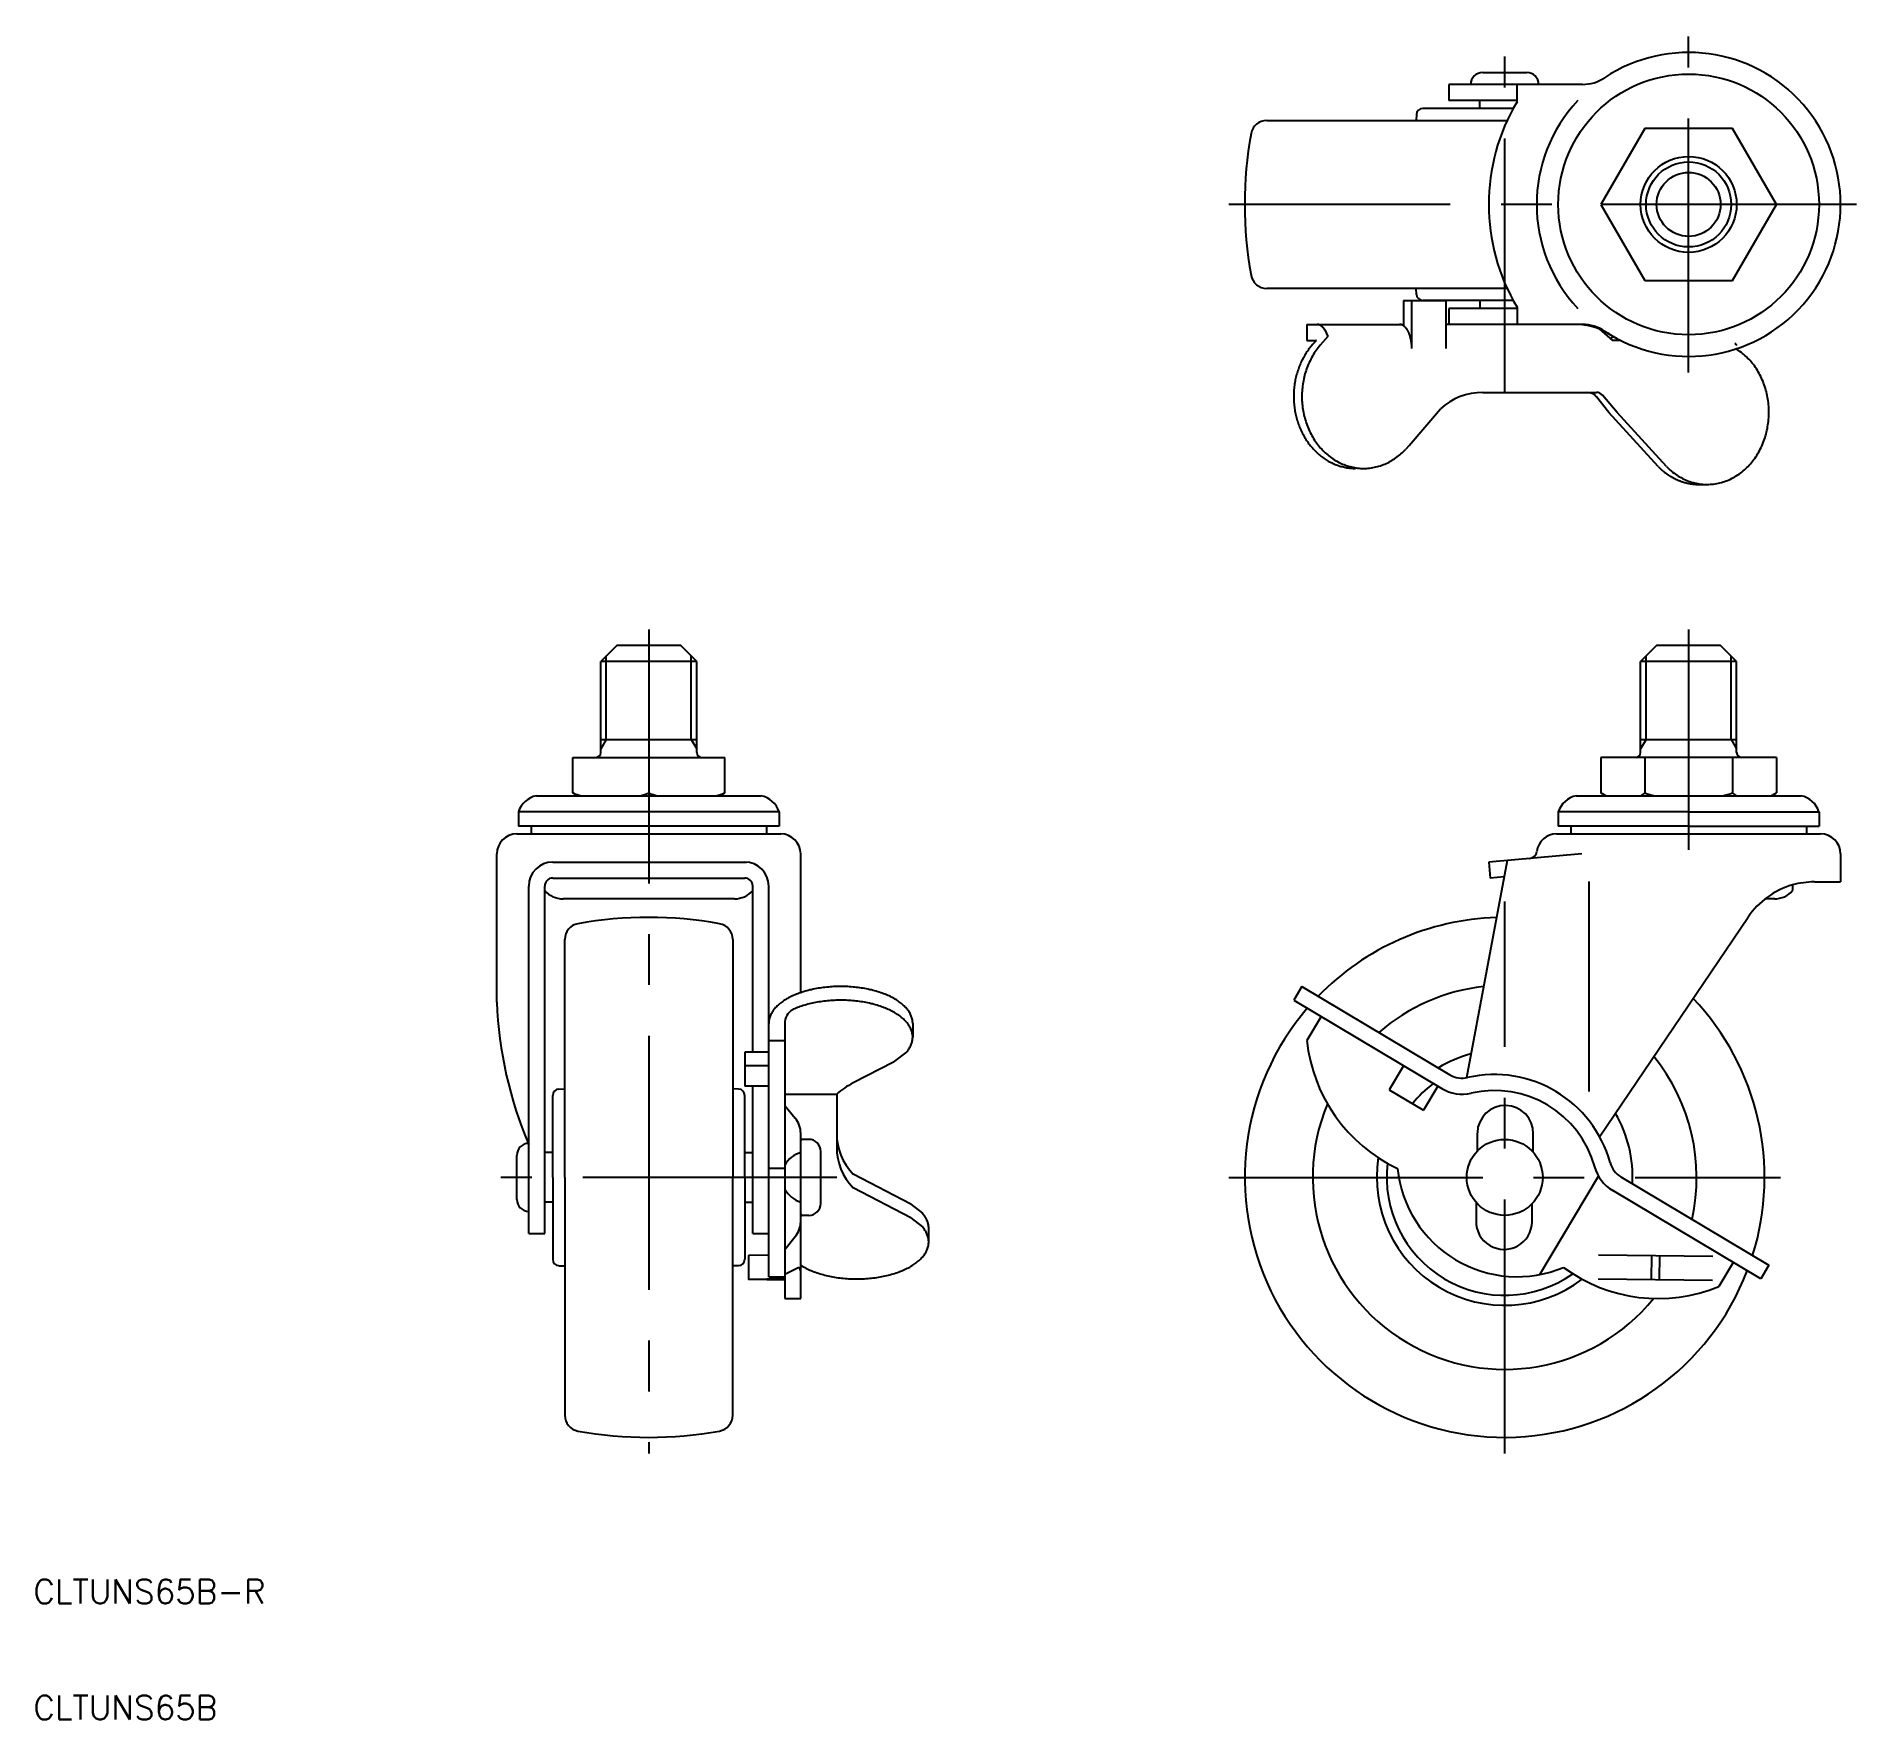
# Model space of a CAD drawing. Extents: x -184 to 44, y -68 to 143.
import ezdxf

# ---------------------------------------------------------------- set-up
doc = ezdxf.new("R2010")
doc.units = 0
doc.linetypes.add('CENTER', pattern=[50.8, 31.75, -6.35, 6.35, -6.35])
doc.layers.get('0').update_dxf_attribs({"linetype": 'CONTINUOUS'})
doc.layers.add('CENTER', color=1, linetype='CONTINUOUS')
doc.styles.get("Standard").update_dxf_attribs({"font": 'txt.shx', "height": 3, "bigfont": 'bigfont.shx'})

msp = doc.modelspace()

# ---------------------------------------------------------------- linework, layer by layer
at = {"color": 7, "linetype": 'CONTINUOUS'}
for p, q in [((9.73, 136.62), (-7, 136.62)), ((-7, 136.62), (-7, 134.62)), ((-2.75, 138.12), (2.75, 138.12)), ((1.54, 134.45), (1.54, 136.62)), ((1.54, 134.62), (-7, 134.62)), ((-3.1, 133.62), (-3.1, 134.62)), ((-29.74, 132.12), (0.31, 132.12)), ((-11.04, 132.86), (-11.08, 132.12)), ((1.07, 133.62), (-10.24, 133.62)), ((17.52, 131.12), (12.03, 121.62)), ((28.48, 131.12), (17.52, 131.12)), ((33.97, 121.62), (28.48, 131.12)), ((12.03, 121.62), (17.52, 112.12)), ((28.48, 112.12), (33.97, 121.62)), ((17.52, 112.12), (28.48, 112.12)), ((0.31, 111.12), (-29.74, 111.12)), ((-12.64, 109.62), (-7.32, 109.62)), ((-12.64, 109.62), (-12.64, 106.45)), ((-11.62, 103.62), (-11.62, 109.62)), ((-11.04, 110.38), (-11.08, 111.12)), ((1.07, 109.62), (-10.24, 109.62)), ((-7.32, 103.62), (-7.32, 109.62)), ((-3.1, 109.62), (-3.1, 108.62)), ((1.54, 108.62), (-7, 108.62)), ((-7, 108.62), (-7, 106.62)), ((1.54, 108.79), (1.54, 106.62)), ((-24.74, 106.62), (-12.64, 106.62)), ((-24.74, 106.62), (-24.74, 104.62)), ((-24.74, 106.62), (-24.74, 104.62)), ((-22.12, 105.11), (-23.07, 104.02)), ((-22.43, 105.85), (-22.12, 105.11)), ((8.86, 106.62), (-7.32, 106.62)), ((9.73, 106.62), (-7, 106.62)), ((11.82, 106.06), (13.47, 104.62)), ((-24.74, 104.62), (-23.51, 104.62)), ((-24.74, 104.62), (-23.51, 104.62)), ((14.51, 104.62), (13.47, 104.62)), ((-2.72, 98.12), (11.47, 98.12)), ((-11.96, 91.5), (-8.04, 96.07)), ((13.03, 95.62), (11.46, 97.57)), ((14.05, 95.62), (12.23, 97.77)), ((19.21, 88.84), (13.03, 95.62)), ((20.23, 88.84), (14.05, 95.62)), ((-11.96, 91.5), (-12.38, 91.02)), ((19.21, 88.84), (19.66, 88.42)), ((20.23, 88.84), (20.68, 88.42)), ((24.29, 86.62), (25.31, 86.62)), ((-111.02, 66.5), (-113.02, 64.5)), ((-103.02, 66.5), (-111.02, 66.5)), ((-101.02, 64.5), (-103.02, 66.5)), ((19, 66.5), (17, 64.5)), ((27, 66.5), (19, 66.5)), ((29, 64.5), (27, 66.5)), ((-113.02, 53.1), (-113.02, 64.5)), ((-101.02, 64.5), (-113.02, 64.5)), ((-101.02, 53.1), (-101.02, 64.5)), ((29, 64.5), (17, 64.5)), ((17, 53.1), (17, 64.5)), ((29, 53.1), (29, 64.5)), ((-113.02, 54.74), (-101.02, 54.74)), ((17, 54.74), (29, 54.74)), ((-116.52, 52.5), (-97.52, 52.5)), ((-116.52, 48.05), (-116.52, 52.5)), ((-107.02, 52.5), (-107.02, 48.05)), ((-97.52, 48.05), (-97.52, 52.5)), ((33.97, 52.5), (12.03, 52.5)), ((12.03, 52.5), (12.03, 48.05)), ((17.52, 52.5), (17.52, 48.05)), ((28.48, 52.5), (28.48, 48.05)), ((33.97, 52.5), (33.97, 48.05)), ((-115.92, 47.7), (-116.52, 48.05)), ((-98.12, 47.7), (-97.52, 48.05)), ((12.63, 47.7), (12.03, 48.05)), ((33.37, 47.7), (33.97, 48.05)), ((-90.72, 45.7), (-123.32, 45.7)), ((-123.32, 45.7), (-123.32, 43.9)), ((-121.07, 47.7), (-92.97, 47.7)), ((-90.72, 45.7), (-90.72, 43.9)), ((23, 45.7), (6.7, 45.7)), ((6.7, 45.7), (6.7, 43.9)), ((8.95, 47.7), (23, 47.7)), ((23, 47.7), (37.05, 47.7)), ((23, 45.7), (39.3, 45.7)), ((39.3, 45.7), (39.3, 43.9)), ((-90.72, 43.9), (-123.32, 43.9)), ((-121.74, 43.9), (-121.74, 42.93)), ((-92.3, 43.9), (-92.3, 42.93)), ((23, 43.9), (6.7, 43.9)), ((8.28, 43.9), (8.28, 42.93)), ((23, 43.9), (39.3, 43.9)), ((37.72, 43.9), (37.72, 42.93)), ((-123.53, 42.93), (-90.52, 42.93)), ((6.49, 42.93), (23, 42.93)), ((23, 42.93), (39.5, 42.93)), ((-126.02, 21.91), (-126.02, 40.43)), ((-119.02, 39.41), (-94.81, 39.41)), ((-88.02, 23.08), (-88.02, 40.43)), ((0.31, 39.61), (-4.79, 12.44)), ((9.63, 40.43), (-2, 39.41)), ((-2, 39.41), (-1.83, 37.42)), ((42, 40.43), (42, 36.93)), ((42, 40.04), (42, 36.93)), ((-120.02, -7), (-120.02, 36.42)), ((-119.02, 37.42), (-95.02, 37.42)), ((-94.02, 15.66), (-94.02, 36.42)), ((-0.05, 37.57), (-1.83, 37.42)), ((10.54, 36.98), (10.54, 10.72)), ((36, 36.56), (36, 35.86)), ((38.72, 36.93), (42, 36.93)), ((-122.02, -7), (-122.02, 36.41)), ((-96.3, 34.81), (-117.74, 34.81)), ((-92.02, -7), (-92.02, 36.41)), ((33.72, 34.81), (32.55, 34.81)), ((-92.02, -12.42), (-92.02, 34)), ((11.87, 5.06), (30.44, 32.53)), ((-117.52, 0), (-117.52, 29.74)), ((-96.52, 29.74), (-96.52, 0)), ((-25.36, 23.86), (-26.38, 22.14)), ((-25.36, 23.86), (-6.85, 12.82)), ((-26.38, 22.14), (-7.87, 11.1)), ((-90.02, 19.23), (-90.02, -15.15)), ((-74.02, 19.25), (-74.02, 17.53)), ((-22.95, 20.09), (-24.74, 17.09)), ((-92.02, 17.09), (-90.02, 17.09)), ((-92.02, 15.66), (-95.02, 15.66)), ((-95.02, 15.66), (-95.02, 11.38)), ((-92.02, 13.95), (-95.02, 13.95)), ((-76.42, 14.4), (-81.47, 11.81)), ((-76.42, 14.4), (-74.89, 15.55)), ((-12.64, 13.95), (-14.43, 10.94)), ((-92.02, 11.38), (-95.02, 11.38)), ((-94.02, -7), (-94.02, 11.38)), ((-8.35, 11.38), (-10.14, 8.38)), ((-119.02, 0), (-119.02, 10.24)), ((-118.26, 11.04), (-117.52, 11.08)), ((-95.78, 11.04), (-96.52, 11.08)), ((-95.02, 0), (-95.02, 10.24)), ((-90.02, 10.4), (-83.52, 10.4)), ((-83.52, 10.4), (-83.52, 3.78)), ((-14.43, 10.94), (-10.14, 8.38)), ((-90.02, 9), (-88.71, 7.41)), ((-88.02, -5.5), (-88.02, 5.5)), ((-87.02, 4.75), (-87.82, 4.75)), ((-3.42, 5.55), (-3.45, 3.26)), ((3.55, 3.16), (3.58, 5.45)), ((-123.52, -2.75), (-123.52, 2.75)), ((-119.02, 3.1), (-120.02, 3.1)), ((-95.02, 3.1), (-94.02, 3.1)), ((-85.52, -3.25), (-85.52, 3.25)), ((-119.02, 0), (-119.02, -10.24)), ((-117.52, 0), (-117.52, -29.74)), ((-96.52, -29.74), (-96.52, 0)), ((-95.02, 0), (-95.02, -10.24)), ((-90.02, 1.11), (-92.02, 1.11)), ((-74.24, -3.34), (-81.47, 0.4)), ((4.4, -12.15), (11.73, 0.15)), ((14.53, 0.06), (33.04, -10.98)), ((-74.24, -5.05), (-81.47, -1.32)), ((32.02, -12.7), (13.51, -1.66)), ((-119.02, -3.1), (-120.02, -3.1)), ((-95.02, -3.1), (-94.02, -3.1)), ((-74.24, -3.34), (-72.8, -4.49)), ((-3.55, -3.16), (-3.58, -5.45)), ((3.42, -5.55), (3.45, -3.26)), ((-88.02, -15.15), (-88.02, -5.5)), ((-87.02, -4.75), (-87.82, -4.75)), ((-74.24, -5.05), (-72.8, -6.2)), ((-72.02, -8.08), (-72.02, -6.37)), ((-122.02, -7), (-120.02, -7)), ((-94.02, -7), (-92.02, -7)), ((-90.02, -9), (-88.71, -7.41)), ((-118.26, -11.04), (-117.52, -11.08)), ((-95.78, -11.04), (-96.52, -11.08)), ((-94.52, -12.77), (-94.52, -9.77)), ((-92.02, -9.72), (-94.51, -9.76)), ((-88.25, -11.26), (-90.02, -12.15)), ((11.71, -9.67), (26.02, -9.87)), ((18.36, -9.76), (18.32, -12.76)), ((19.36, -9.78), (19.32, -12.78)), ((28.58, -10.65), (26.79, -13.65)), ((33.04, -10.98), (32.02, -12.7)), ((-90.02, -12.69), (-94.51, -12.76)), ((-90.02, -12.85), (-94.51, -12.78)), ((-90.02, -12.71), (-93.02, -12.76)), ((-93.02, -12.76), (-93.02, -12.78)), ((-90.02, -12.83), (-93.02, -12.78)), ((-92.02, -12.42), (-90.02, -12.42)), ((11.67, -12.67), (25.97, -12.87)), ((-90.02, -15.15), (-88.02, -15.15))]:
    msp.add_line(p, q, dxfattribs=at)
at = {"color": 3, "linetype": 'CONTINUOUS'}
for p, q in [((-112.34, 54.74), (-112.34, 65.18)), ((-101.7, 54.74), (-101.7, 65.18)), ((17.68, 54.74), (17.68, 65.18)), ((28.32, 54.74), (28.32, 65.18)), ((-112.34, 54.74), (-113.02, 53.57)), ((-101.7, 54.74), (-101.02, 53.57)), ((17.68, 54.74), (17, 53.57)), ((28.32, 54.74), (29, 53.57))]:
    msp.add_line(p, q, dxfattribs=at)
at = {"color": 7, "linetype": 'CONTINUOUS'}
for points in [[(-22.43, 105.85, 0), (-22.44, 105.86, 0), (-22.44, 105.87, 0), (-22.45, 105.89, 0), (-22.46, 105.9, 0), (-22.46, 105.91, 0), (-22.47, 105.92, 0), (-22.48, 105.93, 0), (-22.48, 105.94, 0), (-22.49, 105.95, 0), (-22.5, 105.96, 0), (-22.5, 105.97, 0), (-22.51, 105.98, 0), (-22.52, 106, 0), (-22.52, 106.01, 0), (-22.53, 106.02, 0), (-22.54, 106.03, 0), (-22.55, 106.04, 0), (-22.55, 106.05, 0), (-22.56, 106.06, 0), (-22.57, 106.07, 0), (-22.57, 106.08, 0), (-22.58, 106.09, 0), (-22.59, 106.1, 0), (-22.6, 106.11, 0), (-22.6, 106.12, 0), (-22.61, 106.13, 0), (-22.62, 106.13, 0), (-22.63, 106.14, 0), (-22.63, 106.15, 0), (-22.64, 106.16, 0), (-22.65, 106.17, 0), (-22.66, 106.18, 0), (-22.66, 106.19, 0), (-22.67, 106.2, 0), (-22.68, 106.21, 0), (-22.69, 106.22, 0), (-22.69, 106.22, 0), (-22.7, 106.23, 0), (-22.71, 106.24, 0), (-22.72, 106.25, 0), (-22.72, 106.26, 0), (-22.73, 106.27, 0), (-22.74, 106.27, 0), (-22.75, 106.28, 0), (-22.75, 106.29, 0), (-22.76, 106.3, 0), (-22.77, 106.31, 0), (-22.78, 106.31, 0), (-22.79, 106.32, 0), (-22.79, 106.33, 0), (-22.8, 106.34, 0), (-22.81, 106.34, 0), (-22.82, 106.35, 0), (-22.83, 106.36, 0), (-22.83, 106.36, 0), (-22.84, 106.37, 0), (-22.85, 106.38, 0), (-22.86, 106.38, 0), (-22.87, 106.39, 0), (-22.87, 106.4, 0), (-22.88, 106.4, 0), (-22.89, 106.41, 0), (-22.9, 106.42, 0), (-22.91, 106.42, 0), (-22.92, 106.43, 0), (-22.92, 106.44, 0), (-22.93, 106.44, 0), (-22.94, 106.45, 0), (-22.95, 106.45, 0), (-22.96, 106.46, 0), (-22.97, 106.46, 0), (-22.97, 106.47, 0), (-22.98, 106.48, 0), (-22.99, 106.48, 0), (-23, 106.49, 0), (-23.01, 106.49, 0), (-23.02, 106.5, 0), (-23.02, 106.5, 0), (-23.03, 106.51, 0), (-23.04, 106.51, 0), (-23.05, 106.51, 0), (-23.06, 106.52, 0), (-23.07, 106.52, 0), (-23.08, 106.53, 0), (-23.08, 106.53, 0), (-23.09, 106.54, 0), (-23.1, 106.54, 0), (-23.11, 106.54, 0), (-23.12, 106.55, 0), (-23.13, 106.55, 0), (-23.13, 106.56, 0), (-23.14, 106.56, 0), (-23.15, 106.56, 0), (-23.16, 106.57, 0), (-23.17, 106.57, 0), (-23.18, 106.57, 0), (-23.19, 106.58, 0), (-23.2, 106.58, 0), (-23.2, 106.58, 0), (-23.21, 106.58, 0), (-23.22, 106.59, 0), (-23.23, 106.59, 0), (-23.24, 106.59, 0), (-23.25, 106.59, 0), (-23.26, 106.6, 0), (-23.27, 106.6, 0), (-23.27, 106.6, 0), (-23.28, 106.6, 0), (-23.29, 106.61, 0), (-23.3, 106.61, 0), (-23.31, 106.61, 0), (-23.32, 106.61, 0), (-23.33, 106.61, 0), (-23.34, 106.61, 0), (-23.34, 106.61, 0), (-23.35, 106.62, 0), (-23.36, 106.62, 0), (-23.37, 106.62, 0), (-23.38, 106.62, 0), (-23.39, 106.62, 0), (-23.4, 106.62, 0), (-23.41, 106.62, 0), (-23.41, 106.62, 0), (-23.42, 106.62, 0), (-23.43, 106.62, 0), (-23.44, 106.62, 0), (-23.45, 106.62, 0), (-23.46, 106.62, 0)], [(-11.62, 103.62, 0), (-11.62, 103.66, 0), (-11.62, 103.7, 0), (-11.62, 103.73, 0), (-11.62, 103.77, 0), (-11.62, 103.81, 0), (-11.62, 103.84, 0), (-11.62, 103.88, 0), (-11.62, 103.92, 0), (-11.63, 103.95, 0), (-11.63, 103.99, 0), (-11.63, 104.03, 0), (-11.63, 104.06, 0), (-11.64, 104.1, 0), (-11.64, 104.14, 0), (-11.64, 104.17, 0), (-11.65, 104.21, 0), (-11.65, 104.24, 0), (-11.65, 104.28, 0), (-11.66, 104.32, 0), (-11.66, 104.35, 0), (-11.67, 104.39, 0), (-11.67, 104.42, 0), (-11.68, 104.46, 0), (-11.68, 104.49, 0), (-11.69, 104.53, 0), (-11.69, 104.56, 0), (-11.7, 104.6, 0), (-11.71, 104.63, 0), (-11.71, 104.67, 0), (-11.72, 104.7, 0), (-11.73, 104.74, 0), (-11.73, 104.77, 0), (-11.74, 104.8, 0), (-11.75, 104.84, 0), (-11.76, 104.87, 0), (-11.76, 104.91, 0), (-11.77, 104.94, 0), (-11.78, 104.97, 0), (-11.79, 105, 0), (-11.8, 105.04, 0), (-11.81, 105.07, 0), (-11.82, 105.1, 0), (-11.82, 105.13, 0), (-11.83, 105.17, 0), (-11.84, 105.2, 0), (-11.85, 105.23, 0), (-11.86, 105.26, 0), (-11.87, 105.29, 0), (-11.89, 105.32, 0), (-11.9, 105.35, 0), (-11.91, 105.38, 0), (-11.92, 105.41, 0), (-11.93, 105.44, 0), (-11.94, 105.47, 0), (-11.95, 105.5, 0), (-11.96, 105.53, 0), (-11.98, 105.55, 0), (-11.99, 105.58, 0), (-12, 105.61, 0), (-12.01, 105.64, 0), (-12.03, 105.66, 0), (-12.04, 105.69, 0), (-12.05, 105.72, 0), (-12.07, 105.74, 0), (-12.08, 105.77, 0), (-12.09, 105.8, 0), (-12.11, 105.82, 0), (-12.12, 105.85, 0), (-12.13, 105.87, 0), (-12.15, 105.89, 0), (-12.16, 105.92, 0), (-12.18, 105.94, 0), (-12.19, 105.97, 0), (-12.21, 105.99, 0), (-12.22, 106.01, 0), (-12.24, 106.03, 0), (-12.25, 106.05, 0), (-12.27, 106.08, 0), (-12.28, 106.1, 0), (-12.3, 106.12, 0), (-12.31, 106.14, 0), (-12.33, 106.16, 0), (-12.35, 106.18, 0), (-12.36, 106.2, 0), (-12.38, 106.21, 0), (-12.4, 106.23, 0), (-12.41, 106.25, 0), (-12.43, 106.27, 0), (-12.44, 106.29, 0), (-12.46, 106.3, 0), (-12.48, 106.32, 0), (-12.5, 106.33, 0), (-12.51, 106.35, 0), (-12.53, 106.37, 0), (-12.55, 106.38, 0), (-12.56, 106.39, 0), (-12.58, 106.41, 0), (-12.6, 106.42, 0), (-12.62, 106.43, 0), (-12.63, 106.45, 0), (-12.65, 106.46, 0), (-12.67, 106.47, 0), (-12.69, 106.48, 0), (-12.71, 106.49, 0), (-12.72, 106.5, 0), (-12.74, 106.51, 0), (-12.76, 106.52, 0), (-12.78, 106.53, 0), (-12.8, 106.54, 0), (-12.82, 106.55, 0), (-12.83, 106.56, 0), (-12.85, 106.57, 0), (-12.87, 106.57, 0), (-12.89, 106.58, 0), (-12.91, 106.58, 0), (-12.93, 106.59, 0), (-12.95, 106.6, 0), (-12.96, 106.6, 0), (-12.98, 106.6, 0), (-13, 106.61, 0), (-13.02, 106.61, 0), (-13.04, 106.61, 0), (-13.06, 106.62, 0), (-13.08, 106.62, 0), (-13.1, 106.62, 0), (-13.12, 106.62, 0), (-13.13, 106.62, 0), (-13.15, 106.62, 0)], [(-23.51, 104.62, 0), (-23.55, 104.59, 0), (-23.66, 104.47, 0), (-23.78, 104.36, 0), (-23.89, 104.24, 0), (-24.01, 104.11, 0), (-24.11, 103.99, 0), (-24.22, 103.86, 0), (-24.33, 103.73, 0), (-24.43, 103.6, 0), (-24.53, 103.47, 0), (-24.63, 103.33, 0), (-24.72, 103.19, 0), (-24.82, 103.05, 0), (-24.91, 102.91, 0), (-25, 102.76, 0), (-25.08, 102.61, 0), (-25.17, 102.46, 0), (-25.25, 102.31, 0), (-25.33, 102.16, 0), (-25.4, 102.01, 0), (-25.48, 101.85, 0), (-25.55, 101.69, 0), (-25.61, 101.53, 0), (-25.68, 101.37, 0), (-25.74, 101.21, 0), (-25.8, 101.04, 0), (-25.86, 100.88, 0), (-25.91, 100.71, 0), (-25.96, 100.54, 0), (-26.01, 100.37, 0), (-26.06, 100.2, 0), (-26.1, 100.03, 0), (-26.14, 99.86, 0), (-26.18, 99.69, 0), (-26.21, 99.51, 0), (-26.24, 99.34, 0), (-26.27, 99.16, 0), (-26.29, 98.99, 0), (-26.31, 98.81, 0), (-26.33, 98.63, 0), (-26.35, 98.46, 0), (-26.36, 98.28, 0), (-26.37, 98.1, 0), (-26.38, 97.92, 0), (-26.38, 97.74, 0), (-26.38, 97.57, 0), (-26.38, 97.39, 0), (-26.37, 97.21, 0), (-26.36, 97.03, 0), (-26.35, 96.85, 0), (-26.34, 96.68, 0), (-26.32, 96.5, 0), (-26.3, 96.32, 0), (-26.28, 96.15, 0), (-26.25, 95.97, 0), (-26.22, 95.8, 0), (-26.19, 95.62, 0), (-26.15, 95.45, 0), (-26.11, 95.28, 0), (-26.07, 95.11, 0), (-26.03, 94.93, 0), (-25.98, 94.76, 0), (-25.93, 94.6, 0), (-25.88, 94.43, 0), (-25.82, 94.26, 0), (-25.76, 94.1, 0), (-25.7, 93.94, 0), (-25.64, 93.77, 0), (-25.57, 93.61, 0), (-25.5, 93.45, 0), (-25.43, 93.3, 0), (-25.35, 93.14, 0), (-25.28, 92.99, 0), (-25.2, 92.84, 0), (-25.11, 92.69, 0), (-25.03, 92.54, 0), (-24.94, 92.39, 0), (-24.85, 92.25, 0), (-24.76, 92.11, 0), (-24.66, 91.97, 0), (-24.57, 91.83, 0), (-24.47, 91.69, 0), (-24.36, 91.56, 0), (-24.26, 91.43, 0), (-24.15, 91.3, 0), (-24.05, 91.18, 0), (-23.93, 91.05, 0), (-23.82, 90.93, 0), (-23.71, 90.81, 0), (-23.59, 90.7, 0), (-23.47, 90.59, 0), (-23.35, 90.48, 0), (-23.23, 90.37, 0), (-23.1, 90.27, 0), (-22.98, 90.17, 0), (-22.85, 90.07, 0), (-22.72, 89.97, 0), (-22.59, 89.88, 0), (-22.46, 89.79, 0), (-22.32, 89.7, 0), (-22.19, 89.62, 0), (-22.05, 89.54, 0), (-21.91, 89.46, 0), (-21.77, 89.39, 0), (-21.63, 89.32, 0), (-21.49, 89.25, 0), (-21.35, 89.19, 0), (-21.21, 89.13, 0), (-21.06, 89.07, 0), (-20.91, 89.02, 0), (-20.77, 88.97, 0), (-20.62, 88.92, 0), (-20.47, 88.88, 0), (-20.32, 88.84, 0), (-20.17, 88.8, 0), (-20.02, 88.77, 0), (-19.87, 88.74, 0), (-19.72, 88.71, 0), (-19.57, 88.69, 0), (-19.42, 88.67, 0), (-19.26, 88.65, 0), (-19.11, 88.64, 0), (-18.96, 88.63, 0), (-18.81, 88.62, 0), (-18.65, 88.62, 0)], [(-23.05, 104.04, 0), (-23.06, 104.02, 0), (-23.2, 103.86, 0), (-23.33, 103.7, 0), (-23.46, 103.53, 0), (-23.58, 103.36, 0), (-23.7, 103.19, 0), (-23.82, 103.01, 0), (-23.93, 102.83, 0), (-24.04, 102.65, 0), (-24.15, 102.46, 0), (-24.25, 102.27, 0), (-24.34, 102.08, 0), (-24.44, 101.88, 0), (-24.53, 101.68, 0), (-24.61, 101.48, 0), (-24.69, 101.28, 0), (-24.77, 101.07, 0), (-24.84, 100.86, 0), (-24.9, 100.65, 0), (-24.97, 100.44, 0), (-25.03, 100.23, 0), (-25.08, 100.01, 0), (-25.13, 99.8, 0), (-25.17, 99.58, 0), (-25.21, 99.36, 0), (-25.25, 99.14, 0), (-25.28, 98.92, 0), (-25.3, 98.7, 0), (-25.32, 98.48, 0), (-25.34, 98.25, 0), (-25.35, 98.03, 0), (-25.35, 97.81, 0), (-25.36, 97.58, 0), (-25.35, 97.36, 0), (-25.35, 97.13, 0), (-25.33, 96.91, 0), (-25.31, 96.69, 0), (-25.29, 96.47, 0), (-25.27, 96.24, 0), (-25.23, 96.02, 0), (-25.2, 95.8, 0), (-25.16, 95.59, 0), (-25.11, 95.37, 0), (-25.06, 95.15, 0), (-25, 94.94, 0), (-24.94, 94.72, 0), (-24.88, 94.51, 0), (-24.81, 94.3, 0), (-24.74, 94.1, 0), (-24.66, 93.89, 0), (-24.58, 93.69, 0), (-24.49, 93.49, 0), (-24.4, 93.29, 0), (-24.31, 93.1, 0), (-24.21, 92.91, 0), (-24.11, 92.72, 0), (-24, 92.53, 0), (-23.89, 92.35, 0), (-23.77, 92.17, 0), (-23.66, 91.99, 0), (-23.53, 91.82, 0), (-23.41, 91.65, 0), (-23.28, 91.48, 0), (-23.15, 91.32, 0), (-23.01, 91.16, 0), (-22.87, 91.01, 0), (-22.73, 90.86, 0), (-22.58, 90.71, 0), (-22.43, 90.57, 0), (-22.28, 90.44, 0), (-22.13, 90.3, 0), (-21.97, 90.18, 0), (-21.81, 90.05, 0), (-21.64, 89.93, 0), (-21.48, 89.82, 0), (-21.31, 89.71, 0), (-21.14, 89.61, 0), (-20.97, 89.51, 0), (-20.79, 89.41, 0), (-20.62, 89.32, 0), (-20.44, 89.24, 0), (-20.26, 89.16, 0), (-20.08, 89.09, 0), (-19.9, 89.02, 0), (-19.71, 88.96, 0), (-19.53, 88.9, 0), (-19.34, 88.85, 0), (-19.15, 88.8, 0), (-18.96, 88.76, 0), (-18.77, 88.72, 0), (-18.58, 88.69, 0), (-18.39, 88.67, 0), (-18.2, 88.65, 0), (-18.01, 88.63, 0), (-17.81, 88.63, 0), (-17.62, 88.62, 0), (-17.43, 88.63, 0), (-17.24, 88.63, 0), (-17.05, 88.65, 0), (-16.85, 88.67, 0), (-16.66, 88.69, 0), (-16.47, 88.72, 0), (-16.28, 88.76, 0), (-16.09, 88.8, 0), (-15.91, 88.85, 0), (-15.72, 88.9, 0), (-15.53, 88.96, 0), (-15.35, 89.02, 0), (-15.17, 89.09, 0), (-14.99, 89.16, 0), (-14.81, 89.24, 0), (-14.63, 89.33, 0), (-14.45, 89.42, 0), (-14.28, 89.51, 0), (-14.11, 89.61, 0), (-13.94, 89.72, 0), (-13.77, 89.83, 0), (-13.6, 89.94, 0), (-13.44, 90.06, 0), (-13.28, 90.18, 0), (-13.12, 90.31, 0), (-12.97, 90.44, 0), (-12.81, 90.58, 0), (-12.67, 90.72, 0), (-12.52, 90.87, 0), (-12.38, 91.02, 0)], [(20.68, 88.42, 0), (20.84, 88.28, 0), (21, 88.15, 0), (21.17, 88.02, 0), (21.34, 87.9, 0), (21.51, 87.78, 0), (21.69, 87.67, 0), (21.87, 87.57, 0), (22.05, 87.47, 0), (22.23, 87.37, 0), (22.41, 87.28, 0), (22.6, 87.2, 0), (22.78, 87.12, 0), (22.97, 87.04, 0), (23.16, 86.98, 0), (23.36, 86.92, 0), (23.55, 86.86, 0), (23.74, 86.81, 0), (23.94, 86.77, 0), (24.14, 86.73, 0), (24.33, 86.7, 0), (24.53, 86.67, 0), (24.73, 86.65, 0), (24.93, 86.63, 0), (25.13, 86.63, 0), (25.33, 86.62, 0), (25.53, 86.63, 0), (25.73, 86.64, 0), (25.93, 86.65, 0), (26.12, 86.67, 0), (26.32, 86.7, 0), (26.52, 86.73, 0), (26.72, 86.77, 0), (26.91, 86.82, 0), (27.11, 86.87, 0), (27.3, 86.93, 0), (27.49, 86.99, 0), (27.68, 87.06, 0), (27.87, 87.13, 0), (28.06, 87.21, 0), (28.24, 87.29, 0), (28.43, 87.39, 0), (28.61, 87.48, 0), (28.79, 87.58, 0), (28.96, 87.69, 0), (29.14, 87.8, 0), (29.31, 87.92, 0), (29.48, 88.04, 0), (29.65, 88.17, 0), (29.81, 88.3, 0), (29.97, 88.44, 0), (30.13, 88.58, 0), (30.28, 88.73, 0), (30.43, 88.88, 0), (30.58, 89.04, 0), (30.72, 89.2, 0), (30.86, 89.36, 0), (31, 89.53, 0), (31.13, 89.7, 0), (31.26, 89.88, 0), (31.39, 90.06, 0), (31.51, 90.25, 0), (31.63, 90.43, 0), (31.74, 90.62, 0), (31.85, 90.82, 0), (31.95, 91.02, 0), (32.05, 91.22, 0), (32.15, 91.42, 0), (32.24, 91.63, 0), (32.32, 91.84, 0), (32.41, 92.05, 0), (32.48, 92.26, 0), (32.55, 92.48, 0), (32.62, 92.7, 0), (32.68, 92.92, 0), (32.74, 93.14, 0), (32.79, 93.37, 0), (32.84, 93.59, 0), (32.88, 93.82, 0), (32.92, 94.05, 0), (32.95, 94.27, 0), (32.98, 94.5, 0), (33, 94.73, 0), (33.02, 94.97, 0), (33.03, 95.2, 0), (33.04, 95.43, 0), (33.04, 95.66, 0), (33.04, 95.89, 0), (33.03, 96.13, 0), (33.02, 96.36, 0), (33, 96.59, 0), (32.97, 96.82, 0), (32.94, 97.05, 0), (32.91, 97.28, 0), (32.87, 97.5, 0), (32.83, 97.73, 0), (32.78, 97.96, 0), (32.72, 98.18, 0), (32.66, 98.4, 0), (32.6, 98.62, 0), (32.53, 98.84, 0), (32.46, 99.05, 0), (32.38, 99.27, 0), (32.3, 99.48, 0), (32.21, 99.69, 0), (32.12, 99.89, 0), (32.02, 100.1, 0), (31.92, 100.3, 0), (31.81, 100.49, 0), (31.7, 100.69, 0), (31.59, 100.88, 0), (31.47, 101.06, 0), (31.35, 101.25, 0), (31.22, 101.43, 0), (31.09, 101.6, 0), (30.96, 101.77, 0), (30.82, 101.94, 0), (30.68, 102.1, 0), (30.53, 102.26, 0), (30.38, 102.42, 0), (30.23, 102.57, 0), (30.07, 102.71, 0), (29.92, 102.85, 0), (29.75, 102.99, 0), (29.59, 103.12, 0), (29.42, 103.24, 0), (29.25, 103.37, 0), (29.08, 103.48, 0), (28.9, 103.59, 0)], [(29, 104.01, 0), (29, 104.02, 0), (29, 104.02, 0), (28.99, 104.02, 0), (28.99, 104.02, 0), (28.99, 104.02, 0), (28.99, 104.03, 0), (28.99, 104.03, 0), (28.99, 104.03, 0), (28.99, 104.03, 0), (28.98, 104.03, 0), (28.98, 104.04, 0), (28.98, 104.04, 0), (28.98, 104.04, 0), (28.98, 104.04, 0), (28.98, 104.04, 0), (28.98, 104.05, 0), (28.97, 104.05, 0), (28.97, 104.05, 0), (28.97, 104.05, 0), (28.97, 104.05, 0), (28.97, 104.06, 0), (28.97, 104.06, 0), (28.97, 104.06, 0), (28.96, 104.06, 0), (28.96, 104.06, 0), (28.96, 104.07, 0), (28.96, 104.07, 0), (28.96, 104.07, 0), (28.96, 104.07, 0), (28.96, 104.07, 0), (28.95, 104.07, 0), (28.95, 104.08, 0), (28.95, 104.08, 0), (28.95, 104.08, 0), (28.95, 104.08, 0), (28.95, 104.08, 0), (28.95, 104.09, 0), (28.94, 104.09, 0), (28.94, 104.09, 0), (28.94, 104.09, 0), (28.94, 104.09, 0), (28.94, 104.1, 0), (28.94, 104.1, 0), (28.94, 104.1, 0), (28.93, 104.1, 0), (28.93, 104.1, 0), (28.93, 104.11, 0), (28.93, 104.11, 0), (28.93, 104.11, 0), (28.93, 104.11, 0), (28.93, 104.11, 0), (28.92, 104.11, 0), (28.92, 104.12, 0), (28.92, 104.12, 0), (28.92, 104.12, 0), (28.92, 104.12, 0), (28.92, 104.12, 0), (28.92, 104.13, 0), (28.91, 104.13, 0), (28.91, 104.13, 0), (28.91, 104.13, 0), (28.91, 104.13, 0), (28.91, 104.14, 0), (28.91, 104.14, 0), (28.91, 104.14, 0), (28.9, 104.14, 0), (28.9, 104.14, 0), (28.9, 104.14, 0), (28.9, 104.15, 0), (28.9, 104.15, 0), (28.9, 104.15, 0), (28.9, 104.15, 0), (28.89, 104.15, 0), (28.89, 104.16, 0), (28.89, 104.16, 0), (28.89, 104.16, 0), (28.89, 104.16, 0), (28.89, 104.16, 0), (28.89, 104.16, 0), (28.88, 104.17, 0), (28.88, 104.17, 0), (28.88, 104.17, 0), (28.88, 104.17, 0), (28.88, 104.17, 0), (28.88, 104.18, 0), (28.88, 104.18, 0), (28.87, 104.18, 0), (28.87, 104.18, 0), (28.87, 104.18, 0), (28.87, 104.18, 0), (28.87, 104.19, 0), (28.87, 104.19, 0), (28.87, 104.19, 0), (28.86, 104.19, 0), (28.86, 104.19, 0), (28.86, 104.19, 0), (28.86, 104.2, 0), (28.86, 104.2, 0), (28.86, 104.2, 0), (28.85, 104.2, 0), (28.85, 104.2, 0), (28.85, 104.2, 0), (28.85, 104.21, 0), (28.85, 104.21, 0), (28.85, 104.21, 0), (28.85, 104.21, 0), (28.84, 104.21, 0), (28.84, 104.21, 0), (28.84, 104.22, 0), (28.84, 104.22, 0), (28.84, 104.22, 0), (28.84, 104.22, 0), (28.84, 104.22, 0), (28.83, 104.23, 0), (28.83, 104.23, 0), (28.83, 104.23, 0), (28.83, 104.23, 0), (28.83, 104.23, 0), (28.83, 104.23, 0), (28.83, 104.24, 0), (28.82, 104.24, 0), (28.82, 104.24, 0), (28.82, 104.24, 0), (28.82, 104.24, 0), (28.82, 104.24, 0), (28.82, 104.24, 0), (28.81, 104.25, 0), (28.81, 104.25, 0)], [(19.66, 88.42, 0), (19.69, 88.39, 0), (19.72, 88.36, 0), (19.75, 88.34, 0), (19.78, 88.31, 0), (19.81, 88.29, 0), (19.84, 88.26, 0), (19.88, 88.23, 0), (19.91, 88.21, 0), (19.94, 88.18, 0), (19.97, 88.16, 0), (20, 88.13, 0), (20.04, 88.11, 0), (20.07, 88.08, 0), (20.1, 88.06, 0), (20.13, 88.03, 0), (20.17, 88.01, 0), (20.2, 87.98, 0), (20.23, 87.96, 0), (20.27, 87.94, 0), (20.3, 87.91, 0), (20.33, 87.89, 0), (20.37, 87.87, 0), (20.4, 87.84, 0), (20.43, 87.82, 0), (20.47, 87.8, 0), (20.5, 87.78, 0), (20.53, 87.76, 0), (20.57, 87.73, 0), (20.6, 87.71, 0), (20.64, 87.69, 0), (20.67, 87.67, 0), (20.7, 87.65, 0), (20.74, 87.63, 0), (20.77, 87.61, 0), (20.81, 87.59, 0), (20.84, 87.57, 0), (20.88, 87.55, 0), (20.91, 87.53, 0), (20.95, 87.51, 0), (20.98, 87.49, 0), (21.02, 87.47, 0), (21.05, 87.45, 0), (21.09, 87.43, 0), (21.12, 87.41, 0), (21.16, 87.39, 0), (21.19, 87.37, 0), (21.23, 87.36, 0), (21.27, 87.34, 0), (21.3, 87.32, 0), (21.34, 87.3, 0), (21.37, 87.29, 0), (21.41, 87.27, 0), (21.45, 87.25, 0), (21.48, 87.24, 0), (21.52, 87.22, 0), (21.55, 87.2, 0), (21.59, 87.19, 0), (21.63, 87.17, 0), (21.66, 87.16, 0), (21.7, 87.14, 0), (21.74, 87.13, 0), (21.77, 87.11, 0), (21.81, 87.1, 0), (21.85, 87.08, 0), (21.88, 87.07, 0), (21.92, 87.06, 0), (21.96, 87.04, 0), (21.99, 87.03, 0), (22.03, 87.01, 0), (22.07, 87, 0), (22.11, 86.99, 0), (22.14, 86.98, 0), (22.18, 86.96, 0), (22.22, 86.95, 0), (22.25, 86.94, 0), (22.29, 86.93, 0), (22.33, 86.92, 0), (22.37, 86.9, 0), (22.41, 86.89, 0), (22.44, 86.88, 0), (22.48, 86.87, 0), (22.52, 86.86, 0), (22.56, 86.85, 0), (22.59, 86.84, 0), (22.63, 86.83, 0), (22.67, 86.82, 0), (22.71, 86.81, 0), (22.75, 86.8, 0), (22.78, 86.79, 0), (22.82, 86.79, 0), (22.86, 86.78, 0), (22.9, 86.77, 0), (22.94, 86.76, 0), (22.97, 86.75, 0), (23.01, 86.75, 0), (23.05, 86.74, 0), (23.09, 86.73, 0), (23.13, 86.72, 0), (23.17, 86.72, 0), (23.2, 86.71, 0), (23.24, 86.71, 0), (23.28, 86.7, 0), (23.32, 86.69, 0), (23.36, 86.69, 0), (23.4, 86.68, 0), (23.44, 86.68, 0), (23.47, 86.67, 0), (23.51, 86.67, 0), (23.55, 86.66, 0), (23.59, 86.66, 0), (23.63, 86.66, 0), (23.67, 86.65, 0), (23.71, 86.65, 0), (23.74, 86.65, 0), (23.78, 86.64, 0), (23.82, 86.64, 0), (23.86, 86.64, 0), (23.9, 86.63, 0), (23.94, 86.63, 0), (23.98, 86.63, 0), (24.02, 86.63, 0), (24.05, 86.63, 0), (24.09, 86.63, 0), (24.13, 86.62, 0), (24.17, 86.62, 0), (24.21, 86.62, 0), (24.25, 86.62, 0), (24.29, 86.62, 0)], [(-74.02, 19.25, 0), (-74.02, 19.36, 0), (-74.03, 19.48, 0), (-74.04, 19.59, 0), (-74.06, 19.7, 0), (-74.09, 19.81, 0), (-74.12, 19.93, 0), (-74.15, 20.04, 0), (-74.19, 20.15, 0), (-74.24, 20.26, 0), (-74.29, 20.37, 0), (-74.35, 20.48, 0), (-74.41, 20.59, 0), (-74.47, 20.7, 0), (-74.55, 20.8, 0), (-74.62, 20.91, 0), (-74.7, 21.01, 0), (-74.79, 21.12, 0), (-74.88, 21.22, 0), (-74.98, 21.32, 0), (-75.08, 21.42, 0), (-75.19, 21.52, 0), (-75.3, 21.62, 0), (-75.42, 21.72, 0), (-75.54, 21.81, 0), (-75.66, 21.9, 0), (-75.79, 22, 0), (-75.92, 22.09, 0), (-76.06, 22.17, 0), (-76.2, 22.26, 0), (-76.35, 22.35, 0), (-76.5, 22.43, 0), (-76.66, 22.51, 0), (-76.81, 22.59, 0), (-76.98, 22.67, 0), (-77.14, 22.74, 0), (-77.31, 22.81, 0), (-77.48, 22.88, 0), (-77.66, 22.95, 0), (-77.84, 23.02, 0), (-78.02, 23.08, 0), (-78.2, 23.14, 0), (-78.39, 23.2, 0), (-78.58, 23.26, 0), (-78.78, 23.32, 0), (-78.97, 23.37, 0), (-79.17, 23.42, 0), (-79.37, 23.46, 0), (-79.57, 23.51, 0), (-79.78, 23.55, 0), (-79.99, 23.59, 0), (-80.2, 23.63, 0), (-80.41, 23.66, 0), (-80.62, 23.69, 0), (-80.83, 23.72, 0), (-81.05, 23.75, 0), (-81.26, 23.77, 0), (-81.48, 23.79, 0), (-81.7, 23.81, 0), (-81.92, 23.83, 0), (-82.14, 23.84, 0), (-82.36, 23.85, 0), (-82.58, 23.85, 0), (-82.8, 23.86, 0), (-83.02, 23.86, 0), (-83.24, 23.86, 0), (-83.46, 23.85, 0), (-83.68, 23.85, 0), (-83.9, 23.84, 0), (-84.12, 23.83, 0), (-84.34, 23.81, 0), (-84.56, 23.79, 0), (-84.77, 23.77, 0), (-84.99, 23.75, 0), (-85.21, 23.72, 0), (-85.42, 23.69, 0), (-85.63, 23.66, 0), (-85.84, 23.63, 0), (-86.05, 23.59, 0), (-86.26, 23.55, 0), (-86.46, 23.51, 0), (-86.67, 23.46, 0), (-86.87, 23.42, 0), (-87.07, 23.37, 0), (-87.26, 23.32, 0), (-87.46, 23.26, 0), (-87.65, 23.2, 0), (-87.83, 23.14, 0), (-88.02, 23.08, 0), (-88.2, 23.02, 0), (-88.38, 22.95, 0), (-88.56, 22.88, 0), (-88.73, 22.81, 0), (-88.9, 22.74, 0), (-89.06, 22.67, 0), (-89.22, 22.59, 0), (-89.38, 22.51, 0), (-89.54, 22.43, 0), (-89.69, 22.35, 0), (-89.83, 22.26, 0), (-89.98, 22.17, 0), (-90.11, 22.09, 0), (-90.25, 22, 0), (-90.38, 21.9, 0), (-90.5, 21.81, 0), (-90.62, 21.72, 0), (-90.74, 21.62, 0), (-90.85, 21.52, 0), (-90.96, 21.42, 0), (-91.06, 21.32, 0), (-91.16, 21.22, 0), (-91.25, 21.12, 0), (-91.33, 21.01, 0), (-91.42, 20.91, 0), (-91.49, 20.8, 0), (-91.56, 20.7, 0), (-91.63, 20.59, 0), (-91.69, 20.48, 0), (-91.75, 20.37, 0), (-91.8, 20.26, 0), (-91.85, 20.15, 0), (-91.89, 20.04, 0), (-91.92, 19.93, 0), (-91.95, 19.81, 0), (-91.98, 19.7, 0), (-91.99, 19.59, 0), (-92.01, 19.48, 0), (-92.02, 19.36, 0), (-92.02, 19.25, 0)], [(-74.89, 15.55, 0), (-74.8, 15.65, 0), (-74.72, 15.75, 0), (-74.63, 15.86, 0), (-74.56, 15.96, 0), (-74.49, 16.06, 0), (-74.42, 16.17, 0), (-74.36, 16.27, 0), (-74.3, 16.38, 0), (-74.25, 16.49, 0), (-74.21, 16.6, 0), (-74.17, 16.7, 0), (-74.13, 16.81, 0), (-74.1, 16.92, 0), (-74.07, 17.03, 0), (-74.05, 17.14, 0), (-74.04, 17.25, 0), (-74.03, 17.36, 0), (-74.02, 17.47, 0), (-74.02, 17.58, 0), (-74.02, 17.69, 0), (-74.03, 17.8, 0), (-74.05, 17.91, 0), (-74.07, 18.02, 0), (-74.1, 18.13, 0), (-74.13, 18.24, 0), (-74.16, 18.35, 0), (-74.2, 18.46, 0), (-74.25, 18.57, 0), (-74.3, 18.68, 0), (-74.36, 18.78, 0), (-74.42, 18.89, 0), (-74.48, 18.99, 0), (-74.55, 19.1, 0), (-74.63, 19.2, 0), (-74.71, 19.3, 0), (-74.8, 19.4, 0), (-74.89, 19.5, 0), (-74.98, 19.6, 0), (-75.08, 19.7, 0), (-75.18, 19.8, 0), (-75.29, 19.89, 0), (-75.4, 19.99, 0), (-75.52, 20.08, 0), (-75.64, 20.17, 0), (-75.77, 20.26, 0), (-75.9, 20.35, 0), (-76.03, 20.44, 0), (-76.17, 20.52, 0), (-76.31, 20.61, 0), (-76.46, 20.69, 0), (-76.61, 20.77, 0), (-76.76, 20.84, 0), (-76.91, 20.92, 0), (-77.07, 20.99, 0), (-77.24, 21.07, 0), (-77.41, 21.14, 0), (-77.58, 21.2, 0), (-77.75, 21.27, 0), (-77.92, 21.33, 0), (-78.1, 21.39, 0), (-78.29, 21.45, 0), (-78.47, 21.51, 0), (-78.66, 21.56, 0), (-78.85, 21.62, 0), (-79.04, 21.67, 0), (-79.23, 21.71, 0), (-79.43, 21.76, 0), (-79.63, 21.8, 0), (-79.83, 21.84, 0), (-80.03, 21.88, 0), (-80.24, 21.92, 0), (-80.44, 21.95, 0), (-80.65, 21.98, 0), (-80.86, 22.01, 0), (-81.07, 22.03, 0), (-81.28, 22.06, 0), (-81.49, 22.08, 0), (-81.7, 22.09, 0), (-81.92, 22.11, 0), (-82.13, 22.12, 0), (-82.35, 22.13, 0), (-82.56, 22.14, 0), (-82.78, 22.14, 0), (-82.99, 22.14, 0), (-83.21, 22.14, 0), (-83.42, 22.14, 0), (-83.64, 22.13, 0), (-83.85, 22.12, 0), (-84.07, 22.11, 0), (-84.28, 22.1, 0), (-84.49, 22.08, 0), (-84.71, 22.06, 0), (-84.92, 22.04, 0), (-85.13, 22.01, 0), (-85.34, 21.99, 0), (-85.54, 21.96, 0), (-85.75, 21.92, 0), (-85.95, 21.89, 0), (-86.16, 21.85, 0), (-86.36, 21.81, 0), (-86.56, 21.77, 0), (-86.75, 21.73, 0), (-86.95, 21.68, 0), (-87.14, 21.63, 0), (-87.33, 21.58, 0), (-87.52, 21.52, 0), (-87.71, 21.47, 0), (-87.89, 21.41, 0), (-88.07, 21.35, 0), (-88.25, 21.29, 0), (-88.42, 21.22, 0), (-88.59, 21.15, 0), (-88.76, 21.08, 0), (-88.92, 21.01, 0), (-89.02, 20.97, 0)], [(-72.02, -6.37, 0), (-72.02, -6.35, 0), (-72.02, -6.34, 0), (-72.02, -6.32, 0), (-72.02, -6.31, 0), (-72.02, -6.29, 0), (-72.02, -6.28, 0), (-72.02, -6.26, 0), (-72.02, -6.25, 0), (-72.02, -6.23, 0), (-72.02, -6.22, 0), (-72.02, -6.2, 0), (-72.03, -6.19, 0), (-72.03, -6.17, 0), (-72.03, -6.16, 0), (-72.03, -6.14, 0), (-72.03, -6.13, 0), (-72.03, -6.11, 0), (-72.03, -6.09, 0), (-72.04, -6.08, 0), (-72.04, -6.06, 0), (-72.04, -6.05, 0), (-72.04, -6.03, 0), (-72.04, -6.02, 0), (-72.05, -6, 0), (-72.05, -5.99, 0), (-72.05, -5.97, 0), (-72.05, -5.96, 0), (-72.06, -5.94, 0), (-72.06, -5.93, 0), (-72.06, -5.91, 0), (-72.07, -5.9, 0), (-72.07, -5.88, 0), (-72.07, -5.87, 0), (-72.08, -5.85, 0), (-72.08, -5.84, 0), (-72.08, -5.82, 0), (-72.09, -5.81, 0), (-72.09, -5.79, 0), (-72.09, -5.78, 0), (-72.1, -5.76, 0), (-72.1, -5.75, 0), (-72.1, -5.73, 0), (-72.11, -5.72, 0), (-72.11, -5.7, 0), (-72.12, -5.69, 0), (-72.12, -5.67, 0), (-72.13, -5.66, 0), (-72.13, -5.64, 0), (-72.14, -5.63, 0), (-72.14, -5.61, 0), (-72.14, -5.6, 0), (-72.15, -5.58, 0), (-72.15, -5.57, 0), (-72.16, -5.55, 0), (-72.17, -5.54, 0), (-72.17, -5.52, 0), (-72.18, -5.51, 0), (-72.18, -5.49, 0), (-72.19, -5.48, 0), (-72.19, -5.47, 0), (-72.2, -5.45, 0), (-72.2, -5.44, 0), (-72.21, -5.42, 0), (-72.22, -5.41, 0), (-72.22, -5.39, 0), (-72.23, -5.38, 0), (-72.24, -5.36, 0), (-72.24, -5.35, 0), (-72.25, -5.33, 0), (-72.26, -5.32, 0), (-72.26, -5.3, 0), (-72.27, -5.29, 0), (-72.28, -5.27, 0), (-72.28, -5.26, 0), (-72.29, -5.24, 0), (-72.3, -5.23, 0), (-72.3, -5.21, 0), (-72.31, -5.2, 0), (-72.32, -5.19, 0), (-72.33, -5.17, 0), (-72.34, -5.16, 0), (-72.34, -5.14, 0), (-72.35, -5.13, 0), (-72.36, -5.11, 0), (-72.37, -5.1, 0), (-72.38, -5.08, 0), (-72.38, -5.07, 0), (-72.39, -5.05, 0), (-72.4, -5.04, 0), (-72.41, -5.02, 0), (-72.42, -5.01, 0), (-72.43, -5, 0), (-72.44, -4.98, 0), (-72.44, -4.97, 0), (-72.45, -4.95, 0), (-72.46, -4.94, 0), (-72.47, -4.92, 0), (-72.48, -4.91, 0), (-72.49, -4.9, 0), (-72.5, -4.88, 0), (-72.51, -4.87, 0), (-72.52, -4.85, 0), (-72.53, -4.84, 0), (-72.54, -4.82, 0), (-72.55, -4.81, 0), (-72.56, -4.8, 0), (-72.57, -4.78, 0), (-72.58, -4.77, 0), (-72.59, -4.75, 0), (-72.6, -4.74, 0), (-72.61, -4.72, 0), (-72.62, -4.71, 0), (-72.63, -4.7, 0), (-72.64, -4.68, 0), (-72.65, -4.67, 0), (-72.66, -4.65, 0), (-72.67, -4.64, 0), (-72.69, -4.63, 0), (-72.7, -4.61, 0), (-72.71, -4.6, 0), (-72.72, -4.58, 0), (-72.73, -4.57, 0), (-72.74, -4.56, 0), (-72.75, -4.54, 0), (-72.77, -4.53, 0), (-72.78, -4.51, 0), (-72.79, -4.5, 0), (-72.8, -4.49, 0)], [(-88.02, -10.98, 0), (-87.96, -11.02, 0), (-87.82, -11.11, 0), (-87.67, -11.19, 0), (-87.52, -11.27, 0), (-87.36, -11.36, 0), (-87.2, -11.44, 0), (-87.04, -11.51, 0), (-86.87, -11.59, 0), (-86.7, -11.66, 0), (-86.53, -11.73, 0), (-86.35, -11.8, 0), (-86.17, -11.87, 0), (-85.98, -11.93, 0), (-85.79, -11.99, 0), (-85.6, -12.05, 0), (-85.41, -12.11, 0), (-85.22, -12.16, 0), (-85.02, -12.22, 0), (-84.82, -12.27, 0), (-84.61, -12.31, 0), (-84.41, -12.36, 0), (-84.2, -12.4, 0), (-83.99, -12.44, 0), (-83.78, -12.47, 0), (-83.57, -12.51, 0), (-83.35, -12.54, 0), (-83.14, -12.57, 0), (-82.92, -12.59, 0), (-82.7, -12.61, 0), (-82.48, -12.63, 0), (-82.26, -12.65, 0), (-82.04, -12.67, 0), (-81.82, -12.68, 0), (-81.6, -12.69, 0), (-81.37, -12.69, 0), (-81.15, -12.7, 0), (-80.93, -12.7, 0), (-80.7, -12.69, 0), (-80.48, -12.69, 0), (-80.26, -12.68, 0), (-80.04, -12.67, 0), (-79.82, -12.65, 0), (-79.6, -12.64, 0), (-79.38, -12.62, 0), (-79.16, -12.6, 0), (-78.94, -12.57, 0), (-78.72, -12.54, 0), (-78.51, -12.51, 0), (-78.3, -12.48, 0), (-78.09, -12.44, 0), (-77.88, -12.41, 0), (-77.67, -12.36, 0), (-77.46, -12.32, 0), (-77.26, -12.27, 0), (-77.06, -12.22, 0), (-76.86, -12.17, 0), (-76.66, -12.12, 0), (-76.47, -12.06, 0), (-76.28, -12, 0), (-76.09, -11.94, 0), (-75.9, -11.88, 0), (-75.72, -11.81, 0), (-75.54, -11.74, 0), (-75.37, -11.67, 0), (-75.2, -11.6, 0), (-75.03, -11.53, 0), (-74.87, -11.45, 0), (-74.7, -11.37, 0), (-74.55, -11.29, 0), (-74.39, -11.21, 0), (-74.25, -11.12, 0), (-74.1, -11.03, 0), (-73.96, -10.95, 0), (-73.82, -10.86, 0), (-73.69, -10.76, 0), (-73.57, -10.67, 0), (-73.44, -10.57, 0), (-73.33, -10.48, 0), (-73.21, -10.38, 0), (-73.1, -10.28, 0), (-73, -10.18, 0), (-72.9, -10.08, 0), (-72.81, -9.97, 0), (-72.72, -9.87, 0), (-72.64, -9.76, 0), (-72.56, -9.65, 0), (-72.48, -9.55, 0), (-72.42, -9.44, 0), (-72.35, -9.33, 0), (-72.3, -9.22, 0), (-72.24, -9.11, 0), (-72.2, -9, 0), (-72.16, -8.88, 0), (-72.12, -8.77, 0), (-72.09, -8.66, 0), (-72.06, -8.54, 0), (-72.04, -8.43, 0), (-72.03, -8.32, 0), (-72.02, -8.2, 0), (-72.02, -8.09, 0), (-72.02, -7.97, 0), (-72.03, -7.86, 0), (-72.04, -7.75, 0), (-72.06, -7.63, 0), (-72.09, -7.52, 0), (-72.12, -7.41, 0), (-72.15, -7.29, 0), (-72.19, -7.18, 0), (-72.24, -7.07, 0), (-72.29, -6.96, 0), (-72.35, -6.85, 0), (-72.41, -6.74, 0), (-72.48, -6.63, 0), (-72.55, -6.52, 0), (-72.63, -6.41, 0), (-72.71, -6.31, 0), (-72.8, -6.2, 0)]]:
    msp.add_polyline3d(points, dxfattribs=at)
for centre, radius in [((23, 121.62), 16.3), ((23, 121.62), 6), ((23, 121.62), 4), ((0, 0), 4.75), ((0, 0), 4.75)]:
    msp.add_circle(centre, radius, dxfattribs=at)
at = {"color": 3, "linetype": 'CONTINUOUS'}
msp.add_circle((23, 121.62), 5.32, dxfattribs=at)
at = {"color": 7, "linetype": 'CONTINUOUS'}
for centre, radius, start, end in [((23, 121.62), 19, 236.4427, 123.5573), ((-2.75, 136.62), 1.5, 90, 180), ((2.75, 136.62), 1.5, 0, 90), ((9.73, 141.62), 5, 270, 303.5573), ((23, 121.62), 25, 149.1263, 210.8737), ((23, 121.62), 19, 136.8264, 223.1736), ((-29.74, 130.12), 2, 90, 169.8001), ((-10.24, 132.82), 0.8, 90, 177), ((17.5, 121.62), 50, 169.8001, 190.1999), ((-29.74, 113.12), 2, 190.1999, 270), ((-10.24, 110.42), 0.8, 183, 270), ((8.86, 98.62), 8, 58.4137, 90), ((9.73, 101.62), 5, 56.4427, 90), ((12.25, 106.62), 2, 298.2275, 311.5165), ((12.29, 106.62), 2, 297.3645, 310.8727), ((-2.72, 90.19), 7.93, 90, 132.1481), ((10.29, 96.62), 1.5, 38.9361, 90), ((11.47, 97.12), 1, 40.2796, 90), ((-113.62, 53.1), 0.6, 270, 0), ((-100.42, 53.1), 0.6, 180, 270), ((16.4, 53.1), 0.6, 270, 0), ((29.6, 53.1), 0.6, 180, 270), ((-111.77, 60.92), 13.72, 249.7438, 254.484), ((-111.77, 60.92), 13.72, 285.516, 290.2562), ((-102.27, 60.92), 13.72, 249.7438, 254.484), ((-102.27, 60.92), 13.72, 285.516, 290.2562), ((15.11, 53.2), 6, 240, 246.4435), ((15.11, 51.05), 3.85, 299.5131, 308.7577), ((23, 65.32), 18.12, 252.3968, 256.509), ((23, 65.32), 18.12, 283.491, 287.6032), ((30.89, 51.05), 3.85, 231.2423, 240.4869), ((30.89, 53.2), 6, 293.5565, 300), ((-120.47, 44.76), 3, 101.5188, 161.7483), ((-93.57, 44.76), 3, 18.2517, 78.4812), ((9.55, 44.76), 3, 101.5188, 161.7483), ((36.45, 44.76), 3, 18.2517, 78.4812), ((-123.52, 40.43), 2.5, 90, 180), ((-90.52, 40.43), 2.5, 0, 90), ((6.5, 40.43), 2.5, 90, 173.1322), ((39.5, 40.43), 2.5, 0, 90), ((-119.02, 36.41), 3, 90, 180), ((-95.02, 36.41), 3, 0, 90), ((3.03, 40.85), 1, 275, 353.1322), ((-119.02, 36.42), 1, 90, 180), ((-95.02, 36.42), 1, 0, 90), ((38.72, 26.93), 10, 105.7947, 145.9469), ((38.72, 26.93), 10, 90, 105.7893), ((-117.74, 37.81), 3, 220.5682, 270), ((-96.3, 37.81), 3, 270, 319.4318), ((33.72, 37.81), 3, 270, 319.4584), ((-107.02, -17.5), 50, 79.8001, 100.1999), ((0, 0), 32.5, 91.806, 135.839), ((-115.52, 29.74), 2, 100.1999, 180), ((-98.52, 29.74), 2, 0, 79.8001), ((0, 0), 24, 96.3257, 130.9714), ((-75.52, 23.92), 50.54, 182.2728, 203.0648), ((-88.02, 19.23), 2, 120.0542, 180), ((0, 0), 32.5, 139.4382, 338.9244), ((0, 0), 32.5, 342.5237, 43.5088), ((-4.85, 19.2), 20, 186.0512, 244.7205), ((0, 0), 16, 105.3124, 121.2281), ((0, 0), 24, 347.3913, 38.9891), ((-77.1, 3.27), 9.59, 117.1271, 132.0481), ((0, 0), 14.75, 127.2879, 141.3884), ((-5.31, 15.4), 3, 239.1813, 282.9431), ((-1.28, -2.15), 15, 15.4196, 102.9431), ((-118.22, 10.24), 0.8, 93, 180), ((-95.82, 10.24), 0.8, 0, 87), ((0, 0), 24, 157.4779, 320.8848), ((-5.31, 15.4), 5, 239.1813, 282.9431), ((-1.28, -2.15), 13, 15.4196, 102.9431), ((-91.02, 5.5), 3, 0, 39.5584), ((0.08, 5.5), 3.5, 359.1813, 179.1813), ((0, 0), 16, 357.1345, 30.0024), ((-87.82, 4.55), 0.2, 87.7954, 180), ((-87.02, 3.25), 1.5, 0, 90), ((-76.16, 5.5), 7.36, 180, 223.837), ((-122.02, 2.75), 1.5, 90, 180), ((-87.01, -0.25), 3.5, 106.7269, 149.2311), ((-76.16, 3.78), 7.36, 180, 223.837), ((0, 0), 16, 171.1376, 307.2251), ((0, 0), 14.75, 173.155, 305.2077), ((1.54, 2.58), 15, 185.6066, 292.7561), ((16.07, 2.64), 5, 195.4196, 239.1813), ((16.07, 2.64), 3, 195.4196, 239.1813), ((-86.96, 0.24), 3.5, 208.9888, 252.3449), ((-122.02, -2.75), 1.5, 180, 270), ((-87.82, -4.55), 0.2, 180, 272.2046), ((-87.02, -3.25), 1.5, 270, 0), ((-91.02, -5.5), 3, 320.4416, 0), ((-0.08, -5.5), 3.5, 179.1813, 359.1813), ((-118.22, -10.24), 0.8, 180, 267), ((-95.82, -10.24), 0.8, 273, 0), ((-94.51, -9.77), 0.01, 90.9192, 180), ((-88.76, -11.79), 0.738, 0, 46.4916), ((19.2, 4.85), 20, 233.6422, 292.3114), ((-94.51, -12.77), 0.01, 90.9192, 269.0808), ((-115.52, -29.74), 2, 180, 259.8001), ((-107.02, 17.5), 50, 259.8001, 280.1999), ((-98.52, -29.74), 2, 280.1999, 0)]:
    msp.add_arc(centre, radius, start, end, dxfattribs=at)
at = {"layer": 'CENTER', "color": 1, "linetype": 'CENTER'}
for p, q in [((23, 100.62), (23, 142.62)), ((0, 98.12), (0, 140.12)), ((44, 121.62), (-34.5, 121.62)), ((-107.02, 68.5), (-107.02, -34.5)), ((23, 68.5), (23, 40.93)), ((0, -34.5), (0, 34.5)), ((-34.5, 0), (34.5, 0)), ((-83.52, 0), (-125.52, 0))]:
    msp.add_line(p, q, dxfattribs=at)

# ---------------------------------------------------------------- texts
at = {"color": 7, "linetype": 'CONTINUOUS'}
for s, p in [('CLTUNS65B-R', (-183.97, -53.27)), ('CLTUNS65B', (-183.97, -67.78))]:
    msp.add_text(s, height=3, dxfattribs=at).set_placement(p)

doc.saveas('drawing.dxf')
